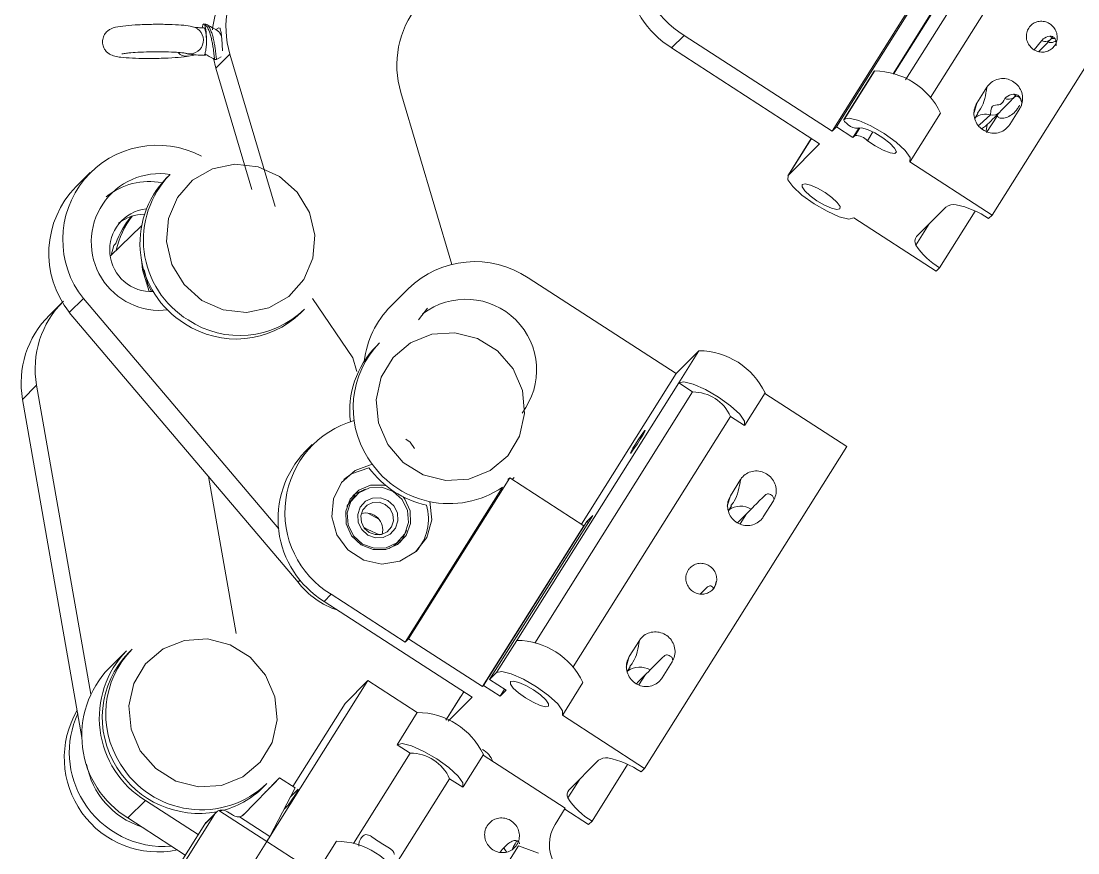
# Model space of a CAD drawing. Header units: millimetres. Extents: x 0 to 1189, y 0 to 841.
# Drawn here: x 270.99 to 281.76, y 558.92 to 567.4 of the extents above; entities that cross this region are included whole.
import ezdxf

# ---------------------------------------------------------------- set-up
doc = ezdxf.new("R2010")
doc.units = ezdxf.units.MM
doc.layers.get('0').update_dxf_attribs({"lineweight": 18})

msp = doc.modelspace()

# ---------------------------------------------------------------- linework, layer by layer
at = {"color": 7, "linetype": 'Continuous', "lineweight": 15}
for p, q in [((280.8838, 565.4219), (283.771, 570.017)), ((281.1922, 568.1085), (280.2573, 566.6206)), ((280.3279, 567.9615), (279.2968, 566.3204)), ((279.2539, 566.2775), (280.2851, 567.9186)), ((280.4955, 567.853), (279.8734, 566.8628)), ((272.7695, 567.3355), (272.751, 567.3377)), ((272.836, 567.3594), (272.8295, 567.3319)), ((272.8606, 567.3705), (272.8474, 567.3706)), ((273.0014, 567.3321), (272.9687, 567.3144)), ((277.7454, 567.2547), (277.6169, 567.1259)), ((277.7454, 567.2547), (279.2539, 566.2775)), ((277.6169, 567.1259), (279.1255, 566.1487)), ((272.6914, 567.0425), (272.7666, 567.0555)), ((272.9716, 566.9214), (272.9475, 567.0212)), ((272.9572, 567.0101), (272.9769, 567.01)), ((273.1143, 567.0644), (272.9716, 566.9214)), ((272.9769, 567.01), (273.0241, 567.0358)), ((273.574, 565.5097), (273.1143, 567.0644)), ((273.3382, 565.6813), (272.9716, 566.9214)), ((279.6829, 566.8895), (279.3736, 566.3972)), ((279.6838, 566.8906), (279.3745, 566.3983)), ((279.3753, 566.3991), (279.6846, 566.8914)), ((279.6829, 566.8895), (279.6838, 566.8906)), ((279.6838, 566.8906), (279.6846, 566.8914)), ((274.8573, 566.672), (275.3756, 564.9187)), ((280.7276, 566.5622), (280.8308, 566.7263)), ((280.0492, 565.9692), (280.3585, 566.4615)), ((280.7068, 566.4075), (280.7392, 566.4591)), ((281.166, 566.5091), (281.0629, 566.345)), ((279.3753, 566.3991), (279.3745, 566.3983)), ((280.8318, 566.3465), (280.8231, 566.281)), ((280.8273, 566.2624), (280.9338, 566.4319)), ((279.2968, 566.3204), (279.2539, 566.2775)), ((279.4644, 566.2118), (279.2968, 566.3204)), ((279.5273, 566.3119), (279.4644, 566.2118)), ((279.4644, 566.2118), (279.4868, 566.2343)), ((279.0404, 566.2038), (278.8008, 565.8225)), ((279.1255, 566.1487), (278.8043, 565.8268)), ((280.8838, 565.4219), (280.0457, 565.9648)), ((271.6878, 565.8569), (271.545, 565.7138)), ((272.5007, 565.8336), (272.4651, 565.7978)), ((280.1131, 565.2027), (280.413, 565.5032)), ((279.4747, 565.3925), (280.3128, 564.8497)), ((280.3485, 564.8854), (280.7108, 565.4621)), ((280.8481, 565.3862), (280.8838, 565.4219)), ((271.8936, 565.0039), (272.2122, 565.3118)), ((271.9312, 565.1129), (271.9015, 565.0116)), ((271.9491, 565.1308), (271.9312, 565.1129)), ((280.3128, 564.8497), (280.3485, 564.8854)), ((277.6626, 563.8058), (276.1541, 564.783)), ((274.9307, 564.6688), (274.7522, 564.4899)), ((271.4045, 564.5311), (271.2618, 564.388)), ((271.4765, 564.429), (271.6193, 564.5721)), ((273.6122, 562.2218), (271.6193, 564.5721)), ((273.957, 564.5713), (274.3676, 563.9656)), ((273.8078, 561.6797), (271.4765, 564.429)), ((273.8437, 564.4329), (273.874, 564.4633)), ((275.0351, 564.3533), (275.1289, 564.471)), ((274.6387, 564.1176), (274.603, 564.0818)), ((277.6626, 563.8058), (277.8946, 564.0383)), ((277.6884, 563.7101), (277.8946, 564.0383)), ((276.6972, 562.2693), (277.6626, 563.8058)), ((271.1434, 563.686), (271.0007, 563.5429)), ((271.6958, 560.5366), (271.1434, 563.686)), ((276.0386, 561.0843), (277.6884, 563.7101)), ((277.6884, 563.7101), (277.8308, 563.6178)), ((271.6056, 560.094), (271.0007, 563.5429)), ((277.8308, 563.6178), (276.2223, 561.0578)), ((278.3623, 563.2801), (278.5685, 563.6083)), ((278.5656, 563.6037), (279.4031, 563.0611)), ((276.6112, 560.8134), (278.2164, 563.3681)), ((278.2164, 563.3681), (278.3588, 563.2758)), ((274.9078, 563.137), (274.95, 563.1065)), ((274.95, 563.1065), (274.9951, 563.04)), ((273.9531, 563.0813), (273.8817, 563.0098)), ((279.4031, 563.0611), (277.3409, 559.7789)), ((272.8961, 562.755), (273.1768, 561.1542)), ((274.9353, 561.1016), (275.9665, 562.7427)), ((275.948, 562.7242), (275.9665, 562.7427)), ((275.9665, 562.7427), (276.7207, 562.2541)), ((276.012, 562.7473), (275.9909, 562.7268)), ((275.9913, 562.7266), (276.012, 562.7473)), ((278.3188, 562.7245), (278.2157, 562.5604)), ((274.3952, 562.5617), (274.363, 562.5295)), ((274.8996, 561.0658), (275.8931, 562.647)), ((278.1959, 562.4074), (278.2262, 562.4557)), ((278.5506, 562.3434), (278.6537, 562.5075)), ((274.6306, 562.3225), (274.5186, 562.3836)), ((276.8127, 562.3585), (275.761, 560.6846)), ((276.752, 562.2977), (276.8127, 562.3585)), ((276.7207, 562.2541), (275.6896, 560.613)), ((275.7003, 560.6237), (276.752, 562.2977)), ((276.752, 562.2977), (276.768, 562.2873)), ((274.8161, 562.0774), (274.8482, 562.1096)), ((273.8078, 561.6797), (273.8307, 561.7026)), ((278.0612, 561.6456), (278.0704, 561.6842)), ((274.1454, 561.5544), (274.074, 561.4829)), ((275.5825, 560.5057), (274.074, 561.4829)), ((274.1454, 561.5544), (274.8996, 561.0658)), ((274.8996, 561.0658), (274.9353, 561.1016)), ((275.6896, 560.613), (274.9353, 561.1016)), ((275.8323, 560.7561), (276.0386, 561.0843)), ((277.2876, 561.0834), (277.1845, 560.9192)), ((272.0595, 560.9798), (271.8811, 560.801)), ((272.1165, 560.9944), (272.0808, 560.9586)), ((277.5195, 560.7023), (277.6226, 560.8664)), ((275.761, 560.6846), (275.8323, 560.7561)), ((277.1647, 560.7663), (277.1951, 560.8146)), ((274.5206, 560.6751), (273.4895, 559.034)), ((274.2886, 560.4426), (274.5206, 560.6751)), ((274.5206, 560.6751), (275.0235, 560.3494)), ((275.6896, 560.613), (275.7003, 560.6237)), ((275.7003, 560.6237), (275.8679, 560.5152)), ((275.761, 560.6846), (275.9286, 560.576)), ((276.5063, 560.3261), (276.7125, 560.6544)), ((275.4641, 560.5077), (275.3156, 560.2713)), ((275.4675, 560.512), (275.4641, 560.5077)), ((275.498, 560.5605), (275.4675, 560.512)), ((275.8679, 560.5152), (275.9126, 560.5863)), ((275.8679, 560.5152), (275.9286, 560.576)), ((274.2886, 560.4426), (273.7563, 559.5954)), ((275.337, 560.2597), (275.5825, 560.5057)), ((274.8172, 560.0211), (275.0235, 560.3494)), ((276.5028, 560.3218), (277.3409, 559.7789)), ((274.9513, 559.9343), (274.8172, 560.0211)), ((274.9513, 559.9343), (274.3729, 559.0137)), ((275.4912, 559.5912), (275.6974, 559.9194)), ((275.6944, 559.9147), (276.532, 559.3722)), ((276.8718, 559.8619), (276.5684, 559.5579)), ((277.1681, 559.8194), (276.8055, 559.2424)), ((277.3409, 559.7789), (277.3052, 559.7431)), ((273.2492, 559.3039), (273.6206, 559.6833)), ((273.6206, 559.6833), (273.5564, 559.6189)), ((273.6206, 559.6833), (273.7798, 559.5802)), ((274.7787, 558.7588), (275.3536, 559.6737)), ((275.4877, 559.5868), (275.3536, 559.6737)), ((273.454, 559.5883), (273.4897, 559.6241)), ((273.52, 559.0856), (273.7798, 559.5802)), ((273.8076, 559.5654), (273.7326, 559.4903)), ((272.2518, 559.4529), (272.0734, 559.2741)), ((272.7899, 559.1044), (272.2518, 559.4529)), ((272.9687, 559.3268), (272.8706, 559.2285)), ((273.4888, 559.0328), (273.0018, 559.3482)), ((273.0895, 559.3366), (273.1389, 559.3046)), ((273.7045, 559.4013), (273.6652, 559.362)), ((276.532, 559.3722), (276.4289, 559.2081)), ((276.7698, 559.2066), (276.5268, 559.364)), ((271.9657, 557.7348), (272.9557, 559.3105)), ((272.6584, 558.8951), (272.0734, 559.2741)), ((272.9557, 559.3105), (272.8576, 559.2121)), ((273.2097, 559.2866), (273.52, 559.0856)), ((273.2539, 559.3118), (273.2372, 559.2947)), ((276.8055, 559.2424), (276.7698, 559.2066)), ((271.8265, 557.571), (272.8576, 559.2121)), ((272.943, 558.1642), (273.4888, 559.0328)), ((273.4895, 559.034), (273.4895, 559.034)), ((273.4895, 559.034), (273.9923, 558.7083)), ((274.1986, 559.0365), (273.9923, 558.7083)), ((275.0239, 557.3473), (276.055, 558.9884)), ((276.055, 558.9884), (276.2583, 558.9156))]:
    msp.add_line(p, q, dxfattribs=at)
at = {"color": 8, "linetype": 'Continuous', "lineweight": 15}
for p, q in [((279.88, 566.8601), (280.5179, 567.8754)), ((280.6441, 567.8217), (280.0019, 566.7996)), ((281.3133, 567.1072), (281.3882, 567.1994)), ((280.7276, 566.5622), (280.7004, 566.4691)), ((280.9338, 566.4319), (280.9418, 566.4486)), ((279.4868, 566.2343), (279.5364, 566.3133)), ((279.6694, 566.2704), (279.613, 566.1806)), ((278.8043, 565.8268), (279.0409, 566.2035)), ((280.1071, 565.1161), (280.2437, 565.3335)), ((278.2157, 562.5604), (278.184, 562.4531)), ((278.3805, 562.3766), (278.3147, 562.2718)), ((277.1845, 560.9192), (277.1529, 560.8119)), ((277.3494, 560.7355), (277.2835, 560.6307)), ((275.4675, 560.512), (275.3161, 560.271)), ((276.6792, 559.6689), (276.5597, 559.4787)), ((273.8076, 559.5654), (273.8098, 559.564)), ((273.6818, 559.3937), (273.6909, 559.3878))]:
    msp.add_line(p, q, dxfattribs=at)
at = {"color": 7, "linetype": 'Continuous', "lineweight": 15}
for points in [[(272.836, 567.3594), (272.8381, 567.3631), (272.8402, 567.3661), (272.8423, 567.3684), (272.8444, 567.3699), (272.8466, 567.3705), (272.8487, 567.3704), (272.8509, 567.3695), (272.853, 567.3679)], [(280.9722, 566.4841), (280.9633, 566.4721), (280.9598, 566.4683)], [(279.3745, 566.3983), (279.3727, 566.3948), (279.3731, 566.39), (279.3756, 566.3841), (279.3801, 566.3772), (279.3867, 566.3694), (279.395, 566.3611), (279.4049, 566.3522), (279.4161, 566.3432)], [(280.0457, 565.9648), (280.0475, 566.0087), (279.998, 566.079), (279.9047, 566.165), (279.7819, 566.2535), (279.6482, 566.3311), (279.5239, 566.3861), (279.4281, 566.41), (279.3753, 566.3991)], [(279.613, 566.1806), (279.691, 566.1273), (279.7723, 566.0835), (279.843, 566.0566), (279.8909, 566.0513), (279.9076, 566.0686), (279.8903, 566.1055), (279.8421, 566.1555), (279.7711, 566.2101), (279.6897, 566.2598), (279.6119, 566.2961), (279.5511, 566.3128), (279.5178, 566.3068)], [(272.8261, 564.5524), (273.0449, 564.4541), (273.2812, 564.4273), (273.5118, 564.4746), (273.7141, 564.5914), (273.8684, 564.7662), (273.9595, 564.9819), (273.9785, 565.2174), (273.9235, 565.4496), (273.8, 565.6559), (273.6201, 565.816), (273.4012, 565.9142), (273.1649, 565.941), (272.9344, 565.8937), (272.732, 565.777), (272.5778, 565.6022), (272.4867, 565.3865), (272.4677, 565.151), (272.5226, 564.9187), (272.6461, 564.7125), (272.8261, 564.5524)], [(278.8043, 565.8268), (278.8025, 565.7829), (278.852, 565.7126), (278.9453, 565.6267), (279.0681, 565.5381), (279.2018, 565.4605), (279.326, 565.4055), (279.4219, 565.3817), (279.4747, 565.3925)], [(279.1805, 565.6508), (279.1036, 565.6955), (279.0322, 565.7271), (278.9771, 565.7408), (278.9467, 565.7345), (278.9457, 565.7093), (278.9742, 565.6689), (279.0278, 565.6195), (279.0984, 565.5686), (279.1753, 565.5239), (279.2468, 565.4923), (279.3019, 565.4786), (279.3322, 565.4848), (279.3333, 565.5101), (279.3048, 565.5505), (279.2512, 565.5999), (279.1805, 565.6508)], [(272.213, 564.971), (272.2225, 564.8632), (272.2907, 564.643)], [(272.2393, 564.8628), (272.278, 564.721), (272.3125, 564.6418)], [(274.722, 563.0825), (274.8791, 562.8999), (275.0833, 562.7729), (275.3147, 562.714), (275.5507, 562.7289), (275.7681, 562.8161), (275.9456, 562.9672), (276.0659, 563.1674), (276.1173, 563.397), (276.0946, 563.6335), (276.0001, 563.8539), (275.843, 564.0365), (275.6388, 564.1635), (275.4074, 564.2224), (275.1714, 564.2075), (274.954, 564.1202), (274.7765, 563.9691), (274.6561, 563.769), (274.6048, 563.5394), (274.6275, 563.3029), (274.722, 563.0825)], [(274.3676, 563.9656), (274.4029, 563.8385), (274.4063, 563.8283)], [(277.6884, 563.7101), (277.7412, 563.7209), (277.837, 563.6971), (277.9613, 563.6421), (278.095, 563.5645), (278.2178, 563.4759), (278.3111, 563.39), (278.3606, 563.3197), (278.3588, 563.2758)], [(277.3441, 563.2253), (277.3291, 563.207), (277.3053, 563.174), (277.2765, 563.1313), (277.247, 563.0854), (277.2213, 563.0433), (277.2033, 563.0115), (277.1957, 562.9947), (277.1998, 562.9956), (277.2148, 563.0139), (277.2386, 563.0469), (277.2674, 563.0896), (277.2969, 563.1355), (277.3227, 563.1775), (277.3407, 563.2094), (277.3482, 563.2262), (277.3441, 563.2253)], [(274.5654, 562.8805), (274.3903, 562.8179), (274.2517, 562.6954), (274.1684, 562.5297), (274.1516, 562.3431), (274.2036, 562.1608), (274.3173, 562.0074), (274.4775, 561.9037), (274.6624, 561.8636), (274.8472, 561.8926), (275.0067, 561.9867), (275.1196, 562.1333), (275.1705, 562.3125), (275.1527, 562.5)], [(274.5297, 562.8447), (274.3546, 562.7821), (274.2755, 562.7239)], [(274.8784, 562.5495), (274.8962, 562.5263), (274.9507, 562.406), (274.9556, 562.2754), (274.9102, 562.1546), (274.8214, 562.0619), (274.7028, 562.0114), (274.5723, 562.0108), (274.45, 562.0602), (274.3543, 562.1521), (274.2998, 562.2724), (274.2949, 562.403), (274.3403, 562.5238), (274.4291, 562.6165), (274.5477, 562.667), (274.6782, 562.6676), (274.7064, 562.6609)], [(274.8701, 562.5207), (274.7772, 562.6041), (274.6606, 562.6466), (274.5381, 562.6418), (274.4283, 562.5903), (274.3479, 562.5001), (274.3092, 562.3848), (274.3181, 562.2621), (274.3732, 562.1505), (274.4662, 562.0671), (274.5828, 562.0247), (274.7053, 562.0295), (274.8151, 562.081), (274.8955, 562.1712), (274.9341, 562.2864), (274.9252, 562.4092), (274.8701, 562.5207)], [(274.3674, 562.5608), (274.3934, 562.5807), (274.4907, 562.6261)], [(274.3059, 562.4494), (274.3158, 562.4679), (274.363, 562.5295)], [(274.7847, 562.4571), (274.8209, 562.3839), (274.8267, 562.3034), (274.8014, 562.2277), (274.7486, 562.1685), (274.6766, 562.1347), (274.5961, 562.1315), (274.5196, 562.1594), (274.4586, 562.2141), (274.4225, 562.2873), (274.4166, 562.3679), (274.442, 562.4435), (274.4948, 562.5028), (274.5668, 562.5365), (274.6472, 562.5397), (274.7237, 562.5118), (274.7847, 562.4571)], [(274.7465, 562.4268), (274.6972, 562.4711), (274.6352, 562.4937), (274.5701, 562.4911), (274.5118, 562.4638), (274.4691, 562.4158), (274.4486, 562.3546), (274.4533, 562.2894), (274.4826, 562.2301), (274.5319, 562.1858), (274.5939, 562.1633), (274.659, 562.1658), (274.7173, 562.1932), (274.76, 562.2411), (274.7805, 562.3023), (274.7758, 562.3676), (274.7465, 562.4268)], [(274.638, 562.1622), (274.5201, 562.2144), (274.4764, 562.2387)], [(274.9124, 562.2053), (274.8745, 562.1189), (274.8474, 562.0819)], [(274.8161, 562.0774), (274.783, 562.0488), (274.7361, 562.0201)], [(272.1997, 559.9594), (272.3567, 559.7768), (272.5609, 559.6498), (272.7923, 559.5908), (273.0283, 559.6057), (273.2457, 559.6929), (273.4233, 559.844), (273.5436, 560.0441), (273.595, 560.2737), (273.5723, 560.5102), (273.4779, 560.7306), (273.3209, 560.9133), (273.1167, 561.0403), (272.8853, 561.0992), (272.6493, 561.0844), (272.4319, 560.9972), (272.2543, 560.8461), (272.1339, 560.646), (272.0826, 560.4164), (272.1052, 560.1798), (272.1997, 559.9594)], [(276.5028, 560.3218), (276.5046, 560.3657), (276.4551, 560.436), (276.3618, 560.5219), (276.2389, 560.6105), (276.1052, 560.6881), (275.981, 560.7431), (275.8852, 560.7669), (275.8323, 560.7561)], [(276.1265, 560.4978), (276.0559, 560.5487), (276.0022, 560.5981), (275.9738, 560.6385), (275.9748, 560.6638), (276.0052, 560.67), (276.0603, 560.6563), (276.1317, 560.6247), (276.2086, 560.5801), (276.2792, 560.5292), (276.3329, 560.4797), (276.3614, 560.4393), (276.3603, 560.4141), (276.3299, 560.4078), (276.2748, 560.4216), (276.2034, 560.4532), (276.1265, 560.4978)], [(274.8172, 560.0211), (274.8701, 560.032), (274.9659, 560.0081), (275.0901, 559.9532), (275.2238, 559.8755), (275.3467, 559.787), (275.44, 559.701), (275.4895, 559.6308), (275.4877, 559.5868)], [(273.8076, 559.5654), (273.8105, 559.566), (273.8051, 559.5541), (273.7922, 559.5313), (273.7739, 559.5013), (273.7528, 559.4685), (273.7322, 559.438), (273.7152, 559.4144), (273.7045, 559.4013)], [(272.8576, 559.2121), (272.8692, 559.2271), (272.8706, 559.2285)]]:
    msp.add_lwpolyline(points, dxfattribs=at)
at = {"color": 8, "linetype": 'Continuous', "lineweight": 15}
msp.add_lwpolyline([(280.7459, 566.3346), (280.7581, 566.3442), (280.8673, 566.443), (280.8673, 566.443)], dxfattribs=at)
at = {"color": 7, "linetype": 'Continuous', "lineweight": 15}
for centre, radius, start, end in [((278.2435, 568.0862), 0.9693, 56.63782, 239.07872), ((278.1423, 567.9676), 0.9922, 136.32544, 238.03238), ((274.0392, 567.345), 0.9665, 141.20249, 196.87383), ((273.8812, 567.2087), 0.9503, 140.94679, 173.74317), ((275.7821, 566.9525), 0.9665, 141.20152, 196.87451), ((281.5326, 567.3034), 0.0827, 222.06124, 258.44243), ((279.6805, 566.1418), 0.7497, 25.24334, 89.68197), ((281.162, 566.7127), 0.0825, 223.25946, 259.95012), ((279.5113, 566.4488), 0.1421, 227.97875, 272.62467), ((279.4838, 566.0521), 0.1823, 44.85181, 89.05768), ((272.3722, 565.1718), 0.9626, 62.0932, 218.5389), ((272.3976, 565.1473), 0.6975, 81.10078, 276.96681), ((273.1546, 565.1323), 0.9583, 136.0187, 238.33882), ((273.1903, 565.1681), 0.9583, 136.01995, 238.33791), ((272.2442, 565.0323), 0.9764, 135.73129, 218.16364), ((272.2873, 565.0801), 0.6835, 78.72189, 129.53926), ((272.3122, 565.0653), 0.4241, 96.84168, 273.41196), ((280.4921, 565.3938), 0.135, 79.51742, 125.86796), ((280.344, 564.6574), 0.8862, 55.3286, 78.76701), ((272.7919, 564.8302), 0.8948, 139.57923, 160.3728), ((272.8316, 564.8637), 0.8995, 142.34191, 167.21239), ((272.2374, 565.021), 0.4096, 89.38881, 129.19949), ((280.1751, 565.1549), 0.0783, 142.36561, 209.65384), ((280.6979, 565.4927), 0.7006, 212.50885, 240.07912), ((275.6126, 563.9737), 0.9737, 56.21214, 134.45461), ((272.0856, 563.8577), 0.9577, 134.30498, 190.32722), ((275.5175, 563.8412), 0.7221, 322.66378, 127.46207), ((271.9429, 563.7146), 0.9577, 134.3045, 190.32724), ((273.1765, 565.1053), 0.9473, 236.35097, 314.31629), ((273.2122, 565.1411), 0.9473, 236.35175, 314.3155), ((275.4251, 563.8214), 0.9485, 135.18613, 173.2196), ((275.264, 563.4289), 0.9291, 135.35242, 186.99954), ((275.3142, 563.4578), 0.9442, 135.67305, 212.78369), ((277.8904, 563.2887), 0.7497, 25.2418, 89.68207), ((277.8336, 563.1996), 0.4182, 23.75872, 90.37395), ((274.6494, 562.3893), 0.9752, 105.98717, 238.88244), ((274.5911, 562.3236), 0.987, 135.95148, 238.40601), ((275.3488, 563.448), 0.9685, 211.18706, 304.19158), ((275.3298, 563.4363), 0.9951, 216.47936, 257.65217), ((274.6366, 562.323), 0.5007, 318.34545, 16.38021), ((274.4989, 562.2125), 0.1722, 344.81834, 105.30927), ((274.4633, 562.1766), 0.8225, 217.16862, 252.22606), ((276.0344, 560.3346), 0.7497, 25.24334, 89.68197), ((272.769, 560.2936), 0.987, 135.95523, 238.40215), ((272.7562, 560.2989), 0.9442, 135.67172, 212.77369), ((272.7919, 560.3346), 0.9442, 135.67153, 212.77389), ((272.5905, 560.1148), 0.987, 135.95398, 238.4034), ((272.3835, 559.886), 0.9587, 149.5687, 281.70694), ((272.4138, 559.943), 0.938, 155.12401, 212.41816), ((275.0193, 559.5997), 0.7496, 25.24122, 89.68264), ((275.5684, 559.7622), 0.2418, 21.45041, 59.88808), ((274.9542, 559.4979), 0.4364, 23.75611, 90.37597), ((276.9475, 559.761), 0.1261, 81.60061, 126.86438), ((276.8068, 559.0327), 0.8678, 54.95116, 79.43753), ((272.4622, 559.9674), 0.8219, 190.13894, 252.24352), ((272.7999, 560.3037), 0.9837, 211.63111, 280.57084), ((272.8237, 560.3208), 0.9639, 211.05931, 313.71266), ((272.8062, 560.2363), 0.9162, 283.36317, 314.99549), ((276.626, 559.5115), 0.0739, 141.12368, 206.31337), ((272.4441, 559.9476), 0.9661, 211.68696, 274.53556), ((277.1412, 559.8375), 0.6832, 211.67192, 240.57457), ((273.0352, 559.2605), 0.0939, 110.84365, 147.84001), ((276.7636, 559.0021), 0.393, 148.39551, 209.15059), ((272.7398, 559.5116), 0.889, 327.41031, 331.36324), ((274.1944, 558.2868), 0.7497, 25.24392, 89.68139)]:
    msp.add_arc(centre, radius, start, end, dxfattribs=at)
at = {"color": 8, "linetype": 'Continuous', "lineweight": 15}
for centre, radius, start, end in [((272.7033, 567.2058), 0.1401, 251.89049, 67.12021), ((281.4221, 567.2887), 0.0956, 249.20505, 321.24791), ((272.6736, 567.1576), 0.1166, 221.32943, 278.78768), ((281.0512, 566.6989), 0.0958, 247.44875, 321.02073), ((280.8164, 566.2709), 0.1794, 73.51808, 125.72802), ((280.8915, 566.5362), 0.0963, 255.46717, 315.17679), ((280.7515, 566.3974), 0.0951, 282.47282, 314.02942), ((278.3206, 562.2485), 0.2056, 58.61003, 125.49499), ((277.2895, 560.6073), 0.2056, 58.61003, 125.49499)]:
    msp.add_arc(centre, radius, start, end, dxfattribs=at)
at = {"color": 7, "linetype": 'Continuous', "lineweight": 15}
for centre, major_axis, ratio, start_param, end_param in [((273.4454, 559.5061), (0.1146, 0.1164), 0.0017023, 0.2500512, 1.315487), ((273.1743, 559.3704), (0.0785, -0.0625), 0.716454, 5.6339328, 6.2098914)]:
    msp.add_ellipse(centre, major_axis=major_axis, ratio=ratio, start_param=start_param, end_param=end_param, dxfattribs=at)
for points, knots in [([(272.7579, 567.3348), (272.741, 567.3399), (272.6985, 567.3528), (272.6213, 567.36), (272.4911, 567.3672), (272.3344, 567.3681), (272.1776, 567.3635), (272.0408, 567.3536), (271.9604, 567.3416), (271.9071, 567.3269), (271.8629, 567.2985), (271.8325, 567.2628), (271.8141, 567.2143), (271.8145, 567.1615), (271.8321, 567.1161), (271.8586, 567.0835), (271.887, 567.0626), (271.915, 567.0495), (271.9512, 567.0387), (272.0071, 567.0298), (272.111, 567.0216), (272.2565, 567.0179), (272.4125, 567.0195), (272.5613, 567.0268), (272.6476, 567.0353), (272.6852, 567.0414), (272.6914, 567.0425)], [0, 0, 0, 0, 0.0747923, 0.188936, 0.3135892, 0.4438036, 0.569, 0.6947795, 0.8295172, 0.9046481, 0.9410759, 0.9809779, 1.0244336, 1.0689816, 1.1102402, 1.1447464, 1.1762747, 1.2075257, 1.2474313, 1.3367118, 1.4652045, 1.5855338, 1.7115681, 1.8363817, 1.9667277, 1.9925068, 1.9925068, 1.9925068, 1.9925068]), ([(272.8488, 567.3313), (272.8382, 567.3316), (272.8078, 567.3324), (272.7799, 567.3343), (272.77, 567.3355), (272.7695, 567.3355)], [0, 0, 0, 0, 0.027002301, 0.077186337, 0.07941747, 0.07941747, 0.07941747, 0.07941747]), ([(272.8488, 567.3306), (272.8491, 567.3307), (272.8522, 567.333), (272.8584, 567.3222), (272.8662, 567.2974), (272.872, 567.2598), (272.8735, 567.2296), (272.8741, 567.2162)], [0, 0, 0, 0, 0.00209927, 0.03232813, 0.0634925, 0.09537889, 0.1211403, 0.1211403, 0.1211403, 0.1211403]), ([(272.8741, 567.2162), (272.8739, 567.2303), (272.8734, 567.2623), (272.8693, 567.3074), (272.8623, 567.3467), (272.8562, 567.3607), (272.853, 567.3679)], [0, 0, 0, 0, 0.03174884, 0.07177491, 0.11181088, 0.15416286, 0.15416286, 0.15416286, 0.15416286]), ([(272.9571, 567.0107), (272.9568, 567.0118), (272.9562, 567.0141), (272.954, 567.0333), (272.9508, 567.0635), (272.9466, 567.1032), (272.9394, 567.149), (272.9303, 567.1979), (272.9193, 567.2463), (272.9051, 567.2905), (272.8894, 567.3274), (272.8722, 567.3554), (272.8595, 567.3637), (272.853, 567.3679)], [0, 0, 0, 0, 0.03081982, 0.06602373, 0.1009716, 0.13535374, 0.17059577, 0.20545041, 0.23990167, 0.27516389, 0.30991994, 0.34445515, 0.38021045, 0.38021045, 0.38021045, 0.38021045]), ([(272.977, 567.0113), (272.9768, 567.0109), (272.9762, 567.0089), (272.9755, 567.0187), (272.9728, 567.0401), (272.9696, 567.0735), (272.9646, 567.1151), (272.9567, 567.162), (272.9473, 567.2112), (272.9353, 567.2588), (272.9205, 567.3012), (272.9047, 567.3362), (272.8869, 567.359), (272.8717, 567.3721), (272.863, 567.3683), (272.8607, 567.3673)], [0, 0, 0, 0, 0.00935897, 0.04289334, 0.07714556, 0.11077697, 0.14441545, 0.17866599, 0.21220351, 0.24594574, 0.28018853, 0.3136348, 0.34748154, 0.38169923, 0.39443787, 0.39443787, 0.39443787, 0.39443787]), ([(272.9844, 567.3056), (272.9663, 567.3157), (272.9301, 567.3358), (272.8936, 567.3562), (272.8753, 567.3665)], [0, 0, 0, 0, 0.06244919, 0.12494696, 0.12494696, 0.12494696, 0.12494696]), ([(273.0277, 567.2446), (273.0207, 567.2602), (273.0072, 567.2902), (272.9906, 567.299), (272.9826, 567.3033)], [0, 0, 0, 0, 0.039396306, 0.075930507, 0.075930507, 0.075930507, 0.075930507]), ([(273.0306, 567.2149), (273.0292, 567.2299), (273.0264, 567.2601), (273.0216, 567.2972), (273.0159, 567.3211), (273.0111, 567.3316), (273.008, 567.3292), (273.0076, 567.3289)], [0, 0, 0, 0, 0.02894913, 0.05789118, 0.08690307, 0.11607679, 0.12020073, 0.12020073, 0.12020073, 0.12020073]), ([(281.4727, 567.3726), (281.4869, 567.3614), (281.5152, 567.339), (281.5411, 567.2903), (281.5507, 567.2372), (281.542, 567.1843), (281.5162, 567.1379), (281.4762, 567.1031), (281.4265, 567.0839), (281.3728, 567.0825), (281.3296, 567.0962), (281.2916, 567.1197), (281.2597, 567.1523), (281.2362, 567.2015), (281.23, 567.2552), (281.2419, 567.3074), (281.2705, 567.352), (281.3126, 567.3842), (281.3635, 567.4003), (281.4173, 567.3984), (281.4536, 567.3846), (281.4707, 567.3739), (281.4727, 567.3726)], [0, 0, 0, 0, 0.05302973, 0.10607016, 0.1591062, 0.21213593, 0.26517409, 0.31820167, 0.37123922, 0.42427158, 0.47730808, 0.50353694, 0.55656999, 0.60960488, 0.66264891, 0.71568225, 0.76871309, 0.82174778, 0.87478124, 0.92781434, 0.98085148, 0.98784452, 0.98784452, 0.98784452, 0.98784452]), ([(272.8741, 567.2162), (272.8742, 567.2136), (272.8746, 567.197), (272.8741, 567.1658), (272.8715, 567.1316), (272.8673, 567.0991), (272.8612, 567.071), (272.8536, 567.0525), (272.8489, 567.0531), (272.8473, 567.0533)], [0, 0, 0, 0, 0.00538805, 0.03476396, 0.06316758, 0.08041494, 0.11612532, 0.15181958, 0.17032208, 0.17032208, 0.17032208, 0.17032208]), ([(273.0365, 567.0973), (273.0365, 567.1096), (273.0365, 567.1347), (273.0337, 567.1771), (273.0315, 567.2039), (273.0306, 567.2149)], [0, 0, 0, 0, 0.04247058, 0.08678357, 0.11771118, 0.11771118, 0.11771118, 0.11771118]), ([(281.4757, 567.2095), (281.4522, 567.1851), (281.4124, 567.1437), (281.3746, 567.1056), (281.3591, 567.0899)], [0, 0, 0, 0, 0.09827258, 0.16700095, 0.16700095, 0.16700095, 0.16700095]), ([(281.3882, 567.1994), (281.3934, 567.2058), (281.4128, 567.2294), (281.4466, 567.2401), (281.4712, 567.248)], [0, 0, 0, 0, 0.026557257, 0.09806468, 0.09806468, 0.09806468, 0.09806468]), ([(281.4893, 567.2202), (281.4935, 567.2223), (281.5001, 567.2256), (281.5142, 567.2223), (281.5194, 567.2211)], [0, 0, 0, 0, 0.019554056, 0.030907395, 0.030907395, 0.030907395, 0.030907395]), ([(272.0127, 567.0649), (272.0135, 567.0651), (272.0156, 567.0657), (272.0378, 567.07), (272.0869, 567.0759), (272.1746, 567.0826), (272.295, 567.0872), (272.4283, 567.088), (272.5451, 567.0845), (272.6199, 567.079), (272.6557, 567.0737), (272.659, 567.0728), (272.6602, 567.0725)], [0, 0, 0, 0, 0.02446452, 0.06453006, 0.12485467, 0.20424542, 0.29462698, 0.38925246, 0.48441563, 0.56440555, 0.61913611, 0.64934569, 0.64934569, 0.64934569, 0.64934569]), ([(272.6546, 567.0746), (272.671, 567.0695), (272.6976, 567.0612), (272.7272, 567.0588), (272.7385, 567.0579)], [0, 0, 0, 0, 0.052901132, 0.085858969, 0.085858969, 0.085858969, 0.085858969]), ([(272.7385, 567.0579), (272.7486, 567.0567), (272.7824, 567.0526), (272.8308, 567.0515), (272.8647, 567.0507)], [0, 0, 0, 0, 0.03788674, 0.12645082, 0.12645082, 0.12645082, 0.12645082]), ([(272.8575, 567.0657), (272.8726, 567.0573), (272.906, 567.0387), (272.939, 567.0202), (272.9571, 567.0101)], [0, 0, 0, 0, 0.05164097, 0.11404174, 0.11404174, 0.11404174, 0.11404174]), ([(280.8308, 566.7263), (280.8442, 566.7435), (280.8711, 566.778), (280.9309, 566.8084), (280.9969, 566.8182), (281.0634, 566.8052), (281.1225, 566.771), (281.1677, 566.7196), (281.1937, 566.6566), (281.1976, 566.5894), (281.1838, 566.5396), (281.1694, 566.515), (281.166, 566.5091)], [0, 0, 0, 0, 0.06628141, 0.13257179, 0.19885651, 0.2651428, 0.33143274, 0.39771397, 0.46400188, 0.53029435, 0.5965762, 0.61734893, 0.61734893, 0.61734893, 0.61734893]), ([(281.0145, 566.6104), (281.0189, 566.6156), (281.0386, 566.6389), (281.0743, 566.6486), (281.102, 566.6561)], [0, 0, 0, 0, 0.02254549, 0.1006281, 0.1006281, 0.1006281, 0.1006281]), ([(281.0629, 566.345), (281.0494, 566.3278), (281.0225, 566.2933), (280.9628, 566.2628), (280.8968, 566.2531), (280.8302, 566.2661), (280.7711, 566.3003), (280.726, 566.3517), (280.6999, 566.4147), (280.696, 566.4818), (280.7099, 566.5316), (280.7242, 566.5563), (280.7276, 566.5622)], [0, 0, 0, 0, 0.06628334, 0.13257192, 0.1988589, 0.26514235, 0.3314323, 0.3977135, 0.46400283, 0.53029464, 0.59657637, 0.61734839, 0.61734839, 0.61734839, 0.61734839]), ([(280.8673, 566.443), (280.8673, 566.443), (280.8673, 566.5775), (280.9589, 566.5106), (281.0004, 566.5851), (281.0145, 566.6104)], [0, 0, 0, 0, 0.00000479, 0.16233321, 0.24614858, 0.24614858, 0.24614858, 0.24614858]), ([(281.1252, 566.6404), (281.1089, 566.6235), (281.0568, 566.5696), (281.0066, 566.5189), (280.9722, 566.4841)], [0, 0, 0, 0, 0.0686254, 0.21876247, 0.21876247, 0.21876247, 0.21876247]), ([(281.1227, 566.6317), (281.1241, 566.6327), (281.1264, 566.6344), (281.1446, 566.6313), (281.1516, 566.6301)], [0, 0, 0, 0, 0.017972051, 0.029466094, 0.029466094, 0.029466094, 0.029466094]), ([(281.1476, 566.6312), (281.1478, 566.6311), (281.1482, 566.6308), (281.1702, 566.6229), (281.1794, 566.5879), (281.1823, 566.5768)], [0, 0, 0, 0, 0.014115392, 0.050415651, 0.067448944, 0.067448944, 0.067448944, 0.067448944]), ([(280.8176, 566.329), (280.8182, 566.3296), (280.8642, 566.3741), (280.9122, 566.4216), (280.9596, 566.4685)], [0, 0, 0, 0, 0.00271551, 0.19906399, 0.19906399, 0.19906399, 0.19906399]), ([(278.6537, 562.5075), (278.6634, 562.5272), (278.6829, 562.5665), (278.6849, 562.6344), (278.6658, 562.6993), (278.6261, 562.755), (278.5707, 562.795), (278.5059, 562.8148), (278.4387, 562.8122), (278.3771, 562.7875), (278.3385, 562.7537), (278.3226, 562.7301), (278.3188, 562.7245)], [0, 0, 0, 0, 0.06633713, 0.13266637, 0.19897243, 0.26521518, 0.33140526, 0.39757576, 0.4637677, 0.53000427, 0.59629767, 0.61707133, 0.61707133, 0.61707133, 0.61707133]), ([(278.2157, 562.5604), (278.2059, 562.5407), (278.1864, 562.5014), (278.1844, 562.4335), (278.2035, 562.3686), (278.2433, 562.3129), (278.2986, 562.2729), (278.3635, 562.2531), (278.4306, 562.2557), (278.4922, 562.2804), (278.5308, 562.3141), (278.5468, 562.3378), (278.5506, 562.3434)], [0, 0, 0, 0, 0.06632378, 0.13265199, 0.198946, 0.26520811, 0.33141482, 0.39758504, 0.46376553, 0.52998487, 0.59626322, 0.61707616, 0.61707616, 0.61707616, 0.61707616]), ([(278.5708, 562.566), (278.5485, 562.5442), (278.5018, 562.4984), (278.4531, 562.4495), (278.4277, 562.424)], [0, 0, 0, 0, 0.09624866, 0.20159587, 0.20159587, 0.20159587, 0.20159587]), ([(278.6447, 562.5578), (278.6301, 562.5676), (278.6016, 562.5868), (278.5809, 562.5728), (278.5708, 562.566)], [0, 0, 0, 0, 0.041863524, 0.081981564, 0.081981564, 0.081981564, 0.081981564]), ([(278.6592, 562.5209), (278.6588, 562.5247), (278.6572, 562.5422), (278.6502, 562.5509), (278.6447, 562.5578)], [0, 0, 0, 0, 0.008728584, 0.040412197, 0.040412197, 0.040412197, 0.040412197]), ([(278.4277, 562.424), (278.4047, 562.401), (278.3593, 562.3556), (278.3124, 562.3078), (278.2892, 562.2842)], [0, 0, 0, 0, 0.09982294, 0.19680396, 0.19680396, 0.19680396, 0.19680396]), ([(277.7852, 561.8001), (277.7774, 561.7844), (277.7618, 561.7529), (277.7602, 561.6986), (277.7755, 561.6467), (277.8073, 561.6021), (277.8515, 561.5702), (277.9034, 561.5543), (277.9571, 561.5564), (278.0065, 561.5761), (278.0461, 561.6113), (278.0714, 561.6581), (278.0795, 561.7111), (278.0695, 561.7643), (278.0425, 561.8118), (278.0016, 561.8482), (277.9515, 561.8693), (277.8977, 561.8729), (277.8465, 561.8585), (277.8081, 561.8319), (277.7916, 561.809), (277.7852, 561.8001)], [0, 0, 0, 0, 0.05305992, 0.10612491, 0.15917285, 0.21218101, 0.26515331, 0.31809135, 0.37104026, 0.42401967, 0.47704743, 0.53011904, 0.58321029, 0.63627163, 0.68927801, 0.74225066, 0.7951925, 0.84813943, 0.90112073, 0.95414058, 0.98736104, 0.98736104, 0.98736104, 0.98736104]), ([(277.9824, 561.6296), (277.965, 561.6127), (277.9411, 561.5896), (277.9158, 561.5643), (277.909, 561.5575)], [0, 0, 0, 0, 0.0753251, 0.10290338, 0.10290338, 0.10290338, 0.10290338]), ([(278.0487, 561.6091), (278.0417, 561.6197), (278.0207, 561.6516), (277.9978, 561.6384), (277.9824, 561.6296)], [0, 0, 0, 0, 0.027112125, 0.082078733, 0.082078733, 0.082078733, 0.082078733]), ([(277.6226, 560.8664), (277.6323, 560.8861), (277.6518, 560.9254), (277.6538, 560.9933), (277.6347, 561.0582), (277.595, 561.1139), (277.5396, 561.1539), (277.4747, 561.1737), (277.4076, 561.1711), (277.346, 561.1464), (277.3074, 561.1126), (277.2914, 561.089), (277.2876, 561.0834)], [0, 0, 0, 0, 0.06633493, 0.13266357, 0.19896994, 0.26521265, 0.33139805, 0.3975685, 0.4637604, 0.52999624, 0.59629034, 0.61706728, 0.61706728, 0.61706728, 0.61706728]), ([(277.1845, 560.9192), (277.1748, 560.8996), (277.1553, 560.8603), (277.1533, 560.7924), (277.1724, 560.7275), (277.2121, 560.6717), (277.2675, 560.6318), (277.3324, 560.612), (277.3995, 560.6145), (277.4611, 560.6393), (277.4997, 560.673), (277.5156, 560.6966), (277.5195, 560.7023)], [0, 0, 0, 0, 0.06632382, 0.13264027, 0.19894514, 0.26520389, 0.33141052, 0.39758672, 0.46376092, 0.52998031, 0.59625869, 0.61707165, 0.61707165, 0.61707165, 0.61707165]), ([(277.5397, 560.9249), (277.5174, 560.9031), (277.4707, 560.8573), (277.422, 560.8084), (277.3966, 560.7829)], [0, 0, 0, 0, 0.09624801, 0.20159583, 0.20159583, 0.20159583, 0.20159583]), ([(277.6136, 560.9167), (277.599, 560.9265), (277.5705, 560.9457), (277.5498, 560.9317), (277.5397, 560.9249)], [0, 0, 0, 0, 0.041862414, 0.081981737, 0.081981737, 0.081981737, 0.081981737]), ([(277.628, 560.8798), (277.6277, 560.8835), (277.6261, 560.901), (277.6191, 560.9098), (277.6136, 560.9167)], [0, 0, 0, 0, 0.008728455, 0.040412112, 0.040412112, 0.040412112, 0.040412112]), ([(277.3966, 560.7829), (277.3736, 560.7599), (277.3282, 560.7145), (277.2812, 560.6667), (277.2581, 560.6431)], [0, 0, 0, 0, 0.09982096, 0.19679978, 0.19679978, 0.19679978, 0.19679978]), ([(273.0895, 559.3366), (273.0799, 559.3417), (273.0608, 559.3519), (273.0303, 559.356), (273.011, 559.3508), (273.0018, 559.3482)], [0, 0, 0, 0, 0.031538807, 0.06299756, 0.091669491, 0.091669491, 0.091669491, 0.091669491]), ([(273.2097, 559.2866), (273.2028, 559.2864), (273.189, 559.2859), (273.163, 559.2913), (273.147, 559.3001), (273.1389, 559.3046)], [0, 0, 0, 0, 0.02464334, 0.049221482, 0.07425418, 0.07425418, 0.07425418, 0.07425418]), ([(275.7366, 559.1947), (275.7487, 559.2103), (275.7729, 559.2413), (275.8267, 559.2687), (275.8861, 559.2775), (275.946, 559.2657), (275.9991, 559.235), (276.0398, 559.1887), (276.0632, 559.1321), (276.0669, 559.0715), (276.0502, 559.0138), (276.0153, 558.9655), (275.9659, 558.932), (275.9077, 558.9171), (275.8472, 558.9225), (275.7912, 558.9476), (275.7461, 558.9895), (275.7168, 559.0436), (275.7071, 559.1035), (275.7155, 559.1559), (275.7307, 559.1839), (275.7366, 559.1947)], [0, 0, 0, 0, 0.0596623, 0.1193292, 0.1789901, 0.2386519, 0.2983164, 0.3579817, 0.4176442, 0.4773026, 0.5369702, 0.5966309, 0.6562964, 0.7159568, 0.7756235, 0.8352861, 0.8949506, 0.9546092, 1.0142758, 1.0739343, 1.1112828, 1.1112828, 1.1112828, 1.1112828]), ([(274.4288, 558.9871), (274.4281, 558.9932), (274.4263, 559.0092), (274.4339, 559.0365), (274.4472, 559.0638), (274.4633, 559.0849), (274.481, 559.0989), (274.5022, 559.1055), (274.5301, 559.1005), (274.5701, 559.0762), (274.6237, 559.0358), (274.691, 558.994), (274.7474, 558.9628), (274.779, 558.934), (274.788, 558.9155), (274.7894, 558.9052), (274.7897, 558.9035)], [0, 0, 0, 0, 0.01821956, 0.04778839, 0.07362805, 0.09797302, 0.12223136, 0.14745456, 0.18158841, 0.2295773, 0.2969802, 0.36546317, 0.43691658, 0.47287137, 0.50355433, 0.50951961, 0.50951961, 0.50951961, 0.50951961]), ([(276.0671, 559.0113), (276.0655, 559.0161), (276.0601, 559.0327), (276.038, 559.0449), (276.0028, 559.0441), (275.9573, 559.0198), (275.9117, 558.9777), (275.881, 558.9425), (275.8695, 558.9257), (275.8683, 558.9239)], [0, 0, 0, 0, 0.01801025, 0.06280282, 0.11314792, 0.16731836, 0.21933519, 0.25651674, 0.26071423, 0.26071423, 0.26071423, 0.26071423]), ([(276.0462, 559.0364), (276.0447, 559.0375), (276.0355, 559.0442), (276.011, 558.9929), (275.9903, 558.9496)], [0, 0, 0, 0, 0.01665138, 0.10778744, 0.10778744, 0.10778744, 0.10778744]), ([(275.9339, 558.9273), (275.9334, 558.9278), (275.9169, 558.9458), (275.912, 558.9588), (275.9073, 558.9715)], [0, 0, 0, 0, 0.001541929, 0.051904996, 0.051904996, 0.051904996, 0.051904996])]:
    msp.add_open_spline(points, degree=3, knots=knots, dxfattribs=at)
at = {"color": 8, "linetype": 'Continuous', "lineweight": 15}
for points, knots in [([(281.5421, 567.2034), (281.5365, 567.1996), (281.5147, 567.185), (281.4797, 567.178), (281.4597, 567.1824), (281.4513, 567.1843)], [0, 0, 0, 0, 0.015786974, 0.062277263, 0.096091647, 0.096091647, 0.096091647, 0.096091647]), ([(281.4712, 567.248), (281.48, 567.2477), (281.4962, 567.2471), (281.521, 567.2301), (281.5355, 567.1997), (281.5408, 567.1706), (281.5352, 567.1538), (281.5345, 567.1519)], [0, 0, 0, 0, 0.04123305, 0.07550803, 0.1045185, 0.13100945, 0.1344175, 0.1344175, 0.1344175, 0.1344175]), ([(280.8308, 566.7263), (280.8181, 566.6471), (280.8025, 566.5488), (280.7454, 566.4762), (280.7344, 566.4621)], [0, 0, 0, 0, 0.22969927, 0.28492559, 0.28492559, 0.28492559, 0.28492559]), ([(281.102, 566.6561), (281.1163, 566.6548), (281.1395, 566.6526), (281.1716, 566.6192), (281.1881, 566.579), (281.1842, 566.5475), (281.1827, 566.5352)], [0, 0, 0, 0, 0.06553574, 0.10589105, 0.1430792, 0.16658989, 0.16658989, 0.16658989, 0.16658989]), ([(281.1637, 566.5434), (281.1571, 566.5312), (281.1384, 566.4963), (281.0953, 566.453), (281.0418, 566.4186), (280.9918, 566.4061), (280.9524, 566.4125), (280.9401, 566.4253), (280.9338, 566.4319)], [0, 0, 0, 0, 0.03039258, 0.08669721, 0.13997586, 0.18952482, 0.23907437, 0.29187032, 0.29187032, 0.29187032, 0.29187032]), ([(278.3188, 562.7245), (278.3059, 562.6452), (278.2899, 562.5465), (278.2326, 562.4733), (278.2213, 562.4589)], [0, 0, 0, 0, 0.2301427, 0.28662777, 0.28662777, 0.28662777, 0.28662777]), ([(277.2876, 561.0834), (277.2748, 561.0041), (277.2587, 560.9054), (277.2014, 560.8322), (277.1902, 560.8178)], [0, 0, 0, 0, 0.23013951, 0.28662358, 0.28662358, 0.28662358, 0.28662358])]:
    msp.add_open_spline(points, degree=3, knots=knots, dxfattribs=at)

doc.saveas('drawing.dxf')
